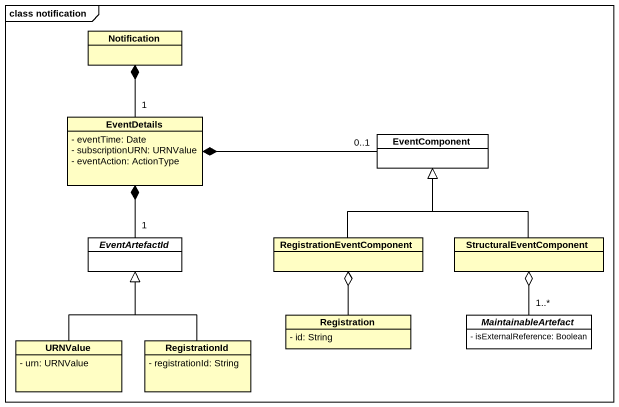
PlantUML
@startuml
mainframe class notification
hide circle
hide empty members
skinparam classAttributeIconSize 0
class Notification #FFFEC4
class EventDetails #FFFEC4 {
  - eventTime: Date
  - subscriptionURN: URNValue
  - eventAction: ActionType
}
class EventComponent #FFFFFF
abstract class EventArtefactId #FFFFFF
class RegistrationEventComponent #FFFEC4
class StructuralEventComponent #FFFEC4
class Registration #FFFEC4 {
  - id: String
}
abstract class MaintainableArtefact #FFFFFF {
  - isExternalReference: Boolean
}
class URNValue #FFFEC4 {
  - urn: URNValue
}
class RegistrationId #FFFEC4 {
  - registrationId: String
}
EventDetails "1" -up-* Notification
EventComponent "0..1" -left-* EventDetails
EventArtefactId "1" -up-* EventDetails
RegistrationEventComponent -up-|> EventComponent
StructuralEventComponent -up-|> EventComponent
Registration -up-o RegistrationEventComponent
MaintainableArtefact "1..*" -up-o StructuralEventComponent
URNValue -up-|> EventArtefactId
RegistrationId -up-|> EventArtefactId
@enduml
